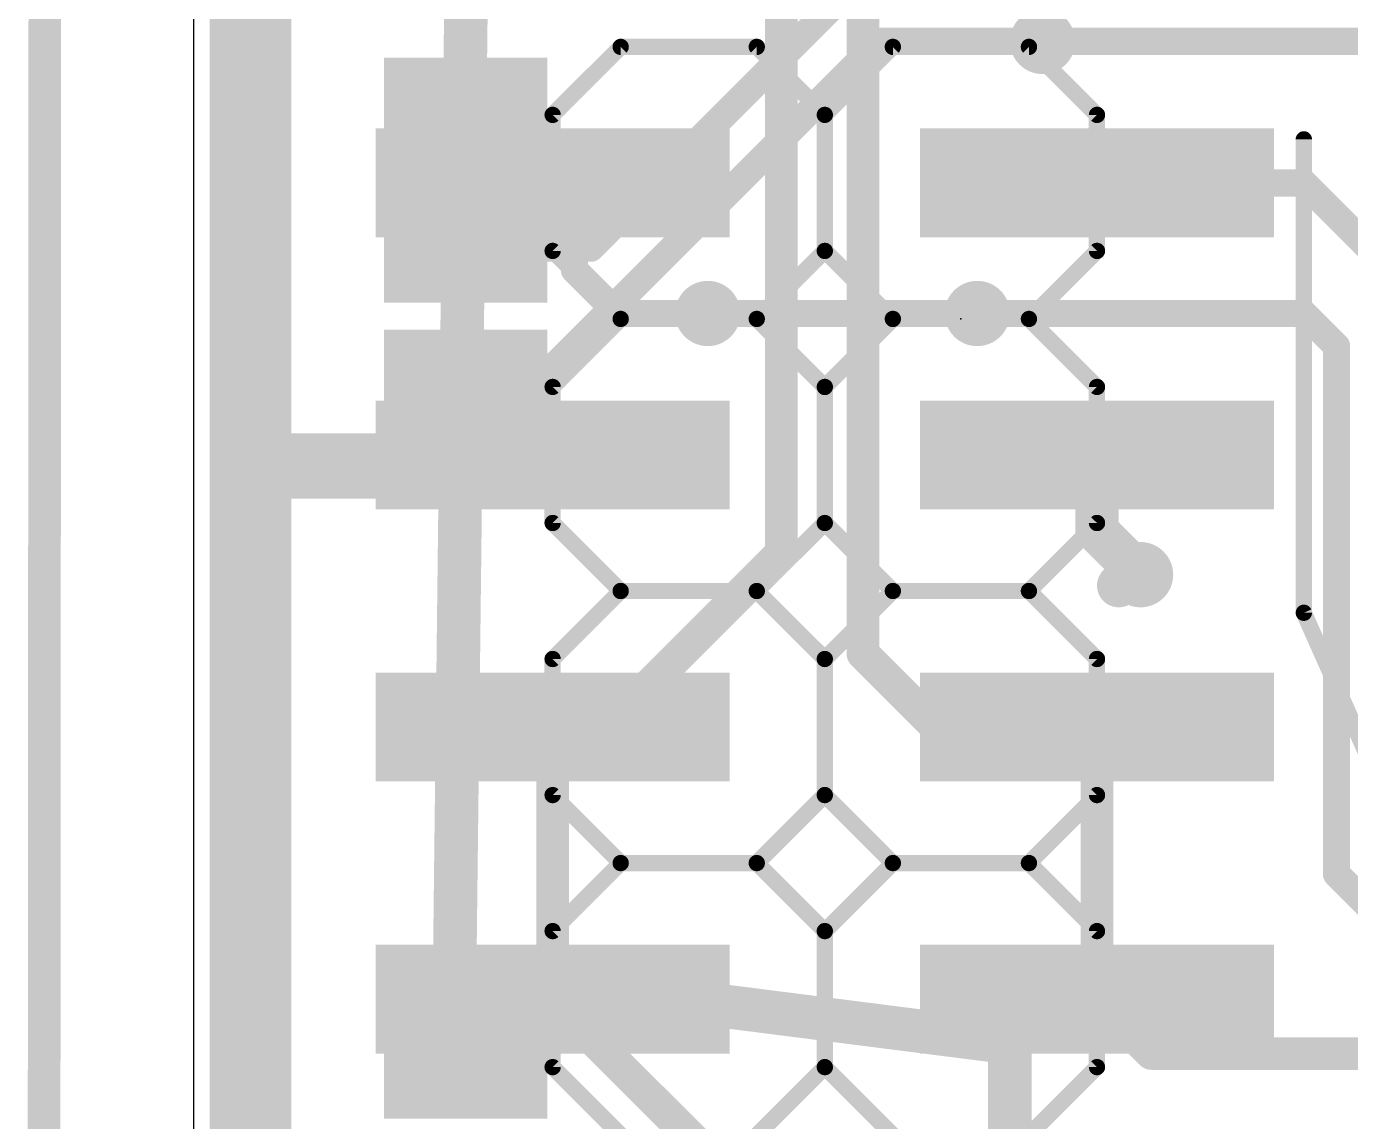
# Model space of a CAD drawing. Extents: x -1.6 to 81.6, y -2 to 51.3.
# Drawn here: x -1.56 to 10.8, y 17.96 to 28.18 of the extents above; entities that cross this region are included whole.
import ezdxf

# ---------------------------------------------------------------- set-up
doc = ezdxf.new("R2010")
doc.units = 0
for name, color, linetype in [('1', 22, 'CONTINUOUS'), ('16', 175, 'CONTINUOUS'), ('18', 82, 'CONTINUOUS'), ('20', 7, 'CONTINUOUS'), ('21', 253, 'CONTINUOUS'), ('23', 7, 'CONTINUOUS'), ('25', 253, 'CONTINUOUS')]:
    doc.layers.add(name, color=color, linetype=linetype)

# ---------------------------------------------------------------- blocks, each defined once
blk = doc.blocks.new('RECT')
blk.add_solid([(-0.5, -0.5), (0.5, -0.5), (-0.5, 0.5), (0.5, 0.5)])
blk = doc.blocks.new('ROUNDV')
at = {"const_width": 0.5}
blk.add_lwpolyline([(0, -0.25, 1), (0, 0.25, 1), (0, -0.25)], format="xyb", dxfattribs=at)

msp = doc.modelspace()

# ---------------------------------------------------------------- linework, layer by layer
at = {"layer": '1'}
for points, const_width in [([(0.3556, 41.0972), (0.3556, 14.5796)], 0.4064), ([(2.4384, 19.3548), (2.6924, 41.0972)], 0.4064), ([(6.2484, 22.3266), (6.2484, 29.2608)], 0.3048), ([(5.4864, 27.432), (5.4864, 28.5868)], 0.3048), ([(11.7348, 28.0416), (7.9248, 28.0416)], 0.254), ([(5.4864, 23.2664), (5.4864, 27.432)], 0.3048), ([(3.556, 26.5176), (3.3528, 26.7208)], 0.254), ([(9.0424, 26.7208), (8.4328, 26.7208)], 0.3048), ([(9.5504, 26.7208), (9.0424, 26.7208)], 0.3048), ([(10.3632, 26.7208), (9.0424, 26.7208)], 0.254), ([(11.43, 25.654), (10.3632, 26.7208)], 0.254), ([(3.556, 25.908), (3.556, 26.5176)], 0.254), ([(3.9624, 25.5016), (3.556, 25.908)], 0.254), ([(4.8006, 25.5016), (3.9624, 25.5016)], 0.254), ([(10.3632, 25.5016), (7.3152, 25.5016)], 0.254), ([(10.668, 25.1968), (10.3632, 25.5016)], 0.254), ([(10.668, 24.384), (10.668, 25.1968)], 0.254), ([(10.668, 24.384), (10.668, 20.2692)], 0.254), ([(2.2352, 24.0792), (0.6096, 24.0792)], 0.6096), ([(8.4328, 24.1808), (8.4328, 23.4696)], 0.4064), ([(8.4328, 23.4696), (8.8392, 23.0632)], 0.4064), ([(4.2164, 21.9964), (5.4864, 23.2664)], 0.3048), ([(6.985, 21.59), (6.2484, 22.3266)], 0.3048), ([(3.81, 21.59), (4.2164, 21.9964)], 0.3048), ([(3.8608, 21.6408), (4.2164, 21.9964)], 0.3048), ([(6.985, 21.59), (6.985, 21.971)], 0.3048), ([(3.3528, 21.6408), (3.3528, 19.1008)], 0.3048), ([(3.3528, 21.6408), (3.8608, 21.6408)], 0.3048), ([(7.0358, 21.6408), (6.985, 21.59)], 0.3048), ([(8.4328, 21.6408), (7.0358, 21.6408)], 0.3048), ([(8.4328, 19.1008), (8.4328, 21.6408)], 0.3048), ([(10.668, 20.2692), (11.43, 19.5072)], 0.254), ([(7.62, 18.6944), (2.4384, 19.3548)], 0.4064), ([(4.6736, 17.78), (3.3528, 19.1008)], 0.3048), ([(7.874, 19.0114), (7.8425, 18.9799)], 0.3048), ([(7.9634, 19.1008), (7.874, 19.0114)], 0.3048), ([(8.4328, 19.1008), (7.9634, 19.1008)], 0.3048), ([(8.9408, 18.5928), (8.4328, 19.1008)], 0.3048), ([(7.62, 14.5796), (7.62, 18.6944)], 0.4064), ([(0.6096, 18.4404), (0.6096, 16.6116)], 0.6096), ([(27.432, 18.5928), (8.9408, 18.5928)], 0.3048)]:
    msp.add_lwpolyline(points, dxfattribs=dict(at, const_width=const_width))
for points, const_width in [([(7.9248, 28.1051, 1), (7.9248, 27.9781)], 0.127), ([(5.5626, 27.432, 1), (5.4102, 27.432)], 0.1524), ([(5.4102, 27.432, 1), (5.5626, 27.432)], 0.1524), ([(3.3977, 26.7657, 1), (3.3079, 26.6759)], 0.127), ([(8.4328, 26.797, 1), (8.4328, 26.6446)], 0.1524), ([(9.0424, 26.797, 1), (9.0424, 26.6446)], 0.1524), ([(9.0424, 26.7843, 1), (9.0424, 26.6573)], 0.127), ([(9.0424, 26.6446, 1), (9.0424, 26.797)], 0.1524), ([(9.5504, 26.6446, 1), (9.5504, 26.797)], 0.1524), ([(10.4081, 26.7657, 1), (10.3183, 26.6759)], 0.127), ([(10.3632, 26.6573, 1), (10.3632, 26.7843)], 0.127), ([(3.6195, 26.5176, 1), (3.4925, 26.5176)], 0.127), ([(3.5111, 26.4727, 1), (3.6009, 26.5625)], 0.127), ([(3.6009, 25.9529, 1), (3.5111, 25.8631)], 0.127), ([(3.4925, 25.908, 1), (3.6195, 25.908)], 0.127), ([(3.9624, 25.5651, 1), (3.9624, 25.4381)], 0.127), ([(3.9175, 25.4567, 1), (4.0073, 25.5465)], 0.127), ([(4.8006, 25.4381, 1), (4.8006, 25.5651)], 0.127), ([(7.3152, 25.5651, 1), (7.3152, 25.4381)], 0.127), ([(10.4081, 25.5465, 1), (10.3183, 25.4567)], 0.127), ([(10.3632, 25.4381, 1), (10.3632, 25.5651)], 0.127), ([(10.7315, 25.1968, 1), (10.6045, 25.1968)], 0.127), ([(10.6231, 25.1519, 1), (10.7129, 25.2417)], 0.127), ([(10.7315, 24.384, 1), (10.6045, 24.384)], 0.127), ([(0.6096, 24.2316, 1), (0.6096, 23.9268)], 0.3048), ([(2.2352, 23.9268, 1), (2.2352, 24.2316)], 0.3048), ([(8.5344, 24.1808, 1), (8.3312, 24.1808)], 0.2032), ([(10.6045, 24.384, 1), (10.7315, 24.384)], 0.127), ([(8.5046, 23.5414, 1), (8.361, 23.3978)], 0.2032), ([(8.3312, 23.4696, 1), (8.5344, 23.4696)], 0.2032), ([(5.5403, 23.2125, 1), (5.4325, 23.3203)], 0.1524), ([(5.4102, 23.2664, 1), (5.5626, 23.2664)], 0.1524), ([(8.7674, 22.9914, 1), (8.911, 23.135)], 0.2032), ([(6.3023, 22.3805, 1), (6.1945, 22.2727)], 0.1524), ([(6.1722, 22.3266, 1), (6.3246, 22.3266)], 0.1524), ([(4.1625, 22.0503, 1), (4.2703, 21.9425)], 0.1524), ([(4.2703, 21.9425, 1), (4.1625, 22.0503)], 0.1524), ([(4.2703, 21.9425, 1), (4.1625, 22.0503)], 0.1524), ([(7.0612, 21.971, 1), (6.9088, 21.971)], 0.1524), ([(3.429, 21.6408, 1), (3.2766, 21.6408)], 0.1524), ([(3.3528, 21.717, 1), (3.3528, 21.5646)], 0.1524), ([(3.8069, 21.6947, 1), (3.9147, 21.5869)], 0.1524), ([(3.8608, 21.5646, 1), (3.8608, 21.717)], 0.1524), ([(7.0358, 21.717, 1), (7.0358, 21.5646)], 0.1524), ([(7.0897, 21.5869, 1), (6.9819, 21.6947)], 0.1524), ([(8.509, 21.6408, 1), (8.3566, 21.6408)], 0.1524), ([(8.4328, 21.5646, 1), (8.4328, 21.717)], 0.1524), ([(3.7561, 21.6439, 1), (3.8639, 21.5361)], 0.1524), ([(6.9311, 21.6439, 1), (7.0389, 21.5361)], 0.1524), ([(6.9088, 21.59, 1), (7.0612, 21.59)], 0.1524), ([(6.9311, 21.5361, 1), (7.0389, 21.6439)], 0.1524), ([(10.7129, 20.3141, 1), (10.6231, 20.2243)], 0.127), ([(10.6045, 20.2692, 1), (10.7315, 20.2692)], 0.127), ([(2.4512, 19.4556, 1), (2.4256, 19.254)], 0.2032), ([(2.3368, 19.356, 1), (2.54, 19.3536)], 0.2032), ([(3.4067, 19.1547, 1), (3.2989, 19.0469)], 0.1524), ([(3.2766, 19.1008, 1), (3.429, 19.1008)], 0.1524), ([(7.9279, 18.9575, 1), (7.8201, 19.0653)], 0.1524), ([(7.9634, 19.177, 1), (7.9634, 19.0246)], 0.1524), ([(8.0173, 19.0469, 1), (7.9095, 19.1547)], 0.1524), ([(8.4867, 19.1547, 1), (8.3789, 19.0469)], 0.1524), ([(8.3566, 19.1008, 1), (8.509, 19.1008)], 0.1524), ([(8.4328, 19.0246, 1), (8.4328, 19.177)], 0.1524), ([(7.7886, 19.0338, 1), (7.8964, 18.926)], 0.1524), ([(7.8201, 19.0653, 1), (7.9279, 18.9575)], 0.1524), ([(7.7216, 18.6944, 1), (7.5184, 18.6944)], 0.2032), ([(7.6072, 18.5936, 1), (7.6328, 18.7952)], 0.2032), ([(0.762, 18.4404, 1), (0.4572, 18.4404)], 0.3048), ([(8.9408, 18.669, 1), (8.9408, 18.5166)], 0.1524), ([(8.8869, 18.5389, 1), (8.9947, 18.6467)], 0.1524)]:
    msp.add_lwpolyline(points, format="xyb", dxfattribs=dict(at, const_width=const_width))
at = {"layer": '16'}
for points, const_width in [([(-1.405, -1.4133), (-1.3716, 51.129)], 0.3048), ([(6.4008, 28.8036), (3.7084, 26.1112)], 0.254), ([(0.6096, 28.4988), (0.6096, 24.5364)], 0.6096), ([(6.4008, 28.0416), (3.3528, 24.9936)], 0.254), ([(6.6294, 28.0416), (6.4008, 28.0416)], 0.254), ([(6.858, 28.0416), (6.6294, 28.0416)], 0.254), ([(6.858, 28.0416), (7.9248, 28.0416)], 0.254), ([(3.7084, 26.1112), (2.54, 26.1112)], 0.254), ([(5.1816, 25.5016), (4.8006, 25.5016)], 0.254), ([(7.3152, 25.5016), (5.1816, 25.5016)], 0.254), ([(3.3528, 24.9936), (3.2004, 24.8412)], 0.254), ([(3.2004, 24.8412), (2.54, 24.8412)], 0.254), ([(0.6096, 24.5364), (0.6096, 24.0792)], 0.6096), ([(0.6096, 24.0792), (0.6096, 24.5364)], 0.4064), ([(0.6096, 24.0792), (0.6096, 18.4404)], 0.6096), ([(8.7376, 23.0632), (8.636, 22.9616)], 0.4064), ([(8.8392, 23.0632), (8.7376, 23.0632)], 0.4064)]:
    msp.add_lwpolyline(points, dxfattribs=dict(at, const_width=const_width))
for points, const_width in [([(6.4008, 28.1051, 1), (6.4008, 27.9781)], 0.127), ([(6.4457, 27.9967, 1), (6.3559, 28.0865)], 0.127), ([(6.6294, 28.1051, 1), (6.6294, 27.9781)], 0.127), ([(6.6294, 27.9781, 1), (6.6294, 28.1051)], 0.127), ([(6.858, 28.1051, 1), (6.858, 27.9781)], 0.127), ([(6.858, 27.9781, 1), (6.858, 28.1051)], 0.127), ([(7.9248, 27.9781, 1), (7.9248, 28.1051)], 0.127), ([(2.54, 26.1747, 1), (2.54, 26.0477)], 0.127), ([(3.6635, 26.1561, 1), (3.7533, 26.0663)], 0.127), ([(3.7084, 26.0477, 1), (3.7084, 26.1747)], 0.127), ([(4.8006, 25.5651, 1), (4.8006, 25.4381)], 0.127), ([(5.1816, 25.5651, 1), (5.1816, 25.4381)], 0.127), ([(5.1816, 25.4381, 1), (5.1816, 25.5651)], 0.127), ([(7.3152, 25.4381, 1), (7.3152, 25.5651)], 0.127), ([(3.3079, 25.0385, 1), (3.3977, 24.9487)], 0.127), ([(3.3977, 24.9487, 1), (3.3079, 25.0385)], 0.127), ([(2.54, 24.9047, 1), (2.54, 24.7777)], 0.127), ([(3.2004, 24.7777, 1), (3.2004, 24.9047)], 0.127), ([(0.762, 24.5364, 1), (0.4572, 24.5364)], 0.3048), ([(3.1555, 24.8861, 1), (3.2453, 24.7963)], 0.127), ([(0.7112, 24.5364, 1), (0.508, 24.5364)], 0.2032), ([(0.4572, 24.5364, 1), (0.762, 24.5364)], 0.3048), ([(0.762, 24.0792, 1), (0.4572, 24.0792)], 0.3048), ([(0.4572, 24.0792, 1), (0.762, 24.0792)], 0.3048), ([(0.508, 24.0792, 1), (0.7112, 24.0792)], 0.2032), ([(8.7376, 23.1648, 1), (8.7376, 22.9616)], 0.2032), ([(8.8094, 22.9914, 1), (8.6658, 23.135)], 0.2032), ([(8.8392, 22.9616, 1), (8.8392, 23.1648)], 0.2032), ([(8.5642, 23.0334, 1), (8.7078, 22.8898)], 0.2032), ([(0.4572, 18.4404, 1), (0.762, 18.4404)], 0.3048)]:
    msp.add_lwpolyline(points, format="xyb", dxfattribs=dict(at, const_width=const_width))
at = {"layer": '20'}
msp.add_line((0, 51), (0, 1), dxfattribs=at)
at = {"layer": '21', "const_width": 0.1524}
for points in [[(3.9878, 27.9908), (3.3528, 27.3558)], [(5.2578, 27.9908), (3.9878, 27.9908)], [(5.8928, 27.3558), (5.2578, 27.9908)], [(6.5278, 27.9908), (5.8928, 27.3558)], [(7.7978, 27.9908), (6.5278, 27.9908)], [(8.4328, 27.3558), (7.7978, 27.9908)], [(3.3528, 26.0858), (3.3528, 27.3558)], [(5.8928, 26.0858), (5.8928, 27.3558)], [(8.4328, 27.3558), (8.4328, 26.0858)], [(3.9878, 25.4508), (3.3528, 26.0858)], [(5.8928, 26.0858), (5.2578, 25.4508)], [(6.5278, 25.4508), (5.8928, 26.0858)], [(8.4328, 26.0858), (7.7978, 25.4508)], [(3.3528, 24.8158), (3.9878, 25.4508)], [(5.2578, 25.4508), (3.9878, 25.4508)], [(5.2578, 25.4508), (5.8928, 24.8158)], [(5.8928, 24.8158), (6.5278, 25.4508)], [(7.7978, 25.4508), (6.5278, 25.4508)], [(7.7978, 25.4508), (8.4328, 24.8158)], [(3.3528, 24.8158), (3.3528, 23.5458)], [(5.8928, 24.8158), (5.8928, 23.5458)], [(8.4328, 24.8158), (8.4328, 23.5458)], [(3.9878, 22.9108), (3.3528, 23.5458)], [(5.8928, 23.5458), (5.2578, 22.9108)], [(6.5278, 22.9108), (5.8928, 23.5458)], [(8.4328, 23.5458), (7.7978, 22.9108)], [(3.3528, 22.2758), (3.9878, 22.9108)], [(5.2578, 22.9108), (3.9878, 22.9108)], [(5.2578, 22.9108), (5.8928, 22.2758)], [(5.8928, 22.2758), (6.5278, 22.9108)], [(7.7978, 22.9108), (6.5278, 22.9108)], [(7.7978, 22.9108), (8.4328, 22.2758)], [(3.3528, 22.2758), (3.3528, 21.0058)], [(5.8928, 22.2758), (5.8928, 21.0058)], [(8.4328, 22.2758), (8.4328, 21.0058)], [(3.9878, 20.3708), (3.3528, 21.0058)], [(5.8928, 21.0058), (5.2578, 20.3708)], [(6.5278, 20.3708), (5.8928, 21.0058)], [(8.4328, 21.0058), (7.7978, 20.3708)], [(3.3528, 19.7358), (3.9878, 20.3708)], [(5.2578, 20.3708), (3.9878, 20.3708)], [(5.2578, 20.3708), (5.8928, 19.7358)], [(5.8928, 19.7358), (6.5278, 20.3708)], [(7.7978, 20.3708), (6.5278, 20.3708)], [(7.7978, 20.3708), (8.4328, 19.7358)], [(3.3528, 19.7358), (3.3528, 18.4658)], [(5.8928, 19.7358), (5.8928, 18.4658)], [(8.4328, 19.7358), (8.4328, 18.4658)], [(3.9878, 17.8308), (3.3528, 18.4658)], [(5.8928, 18.4658), (5.2578, 17.8308)], [(6.5278, 17.8308), (5.8928, 18.4658)], [(8.4328, 18.4658), (7.7978, 17.8308)]]:
    msp.add_lwpolyline(points, dxfattribs=at)
at = {"layer": '21', "const_width": 0.0762}
for points in [[(3.9878, 28.0289, 1), (3.9878, 27.9527)], [(4.0147, 27.9639, 1), (3.9609, 28.0177)], [(5.2847, 28.0177, 1), (5.2309, 27.9639)], [(5.2578, 27.9527, 1), (5.2578, 28.0289)], [(6.5278, 28.0289, 1), (6.5278, 27.9527)], [(6.5547, 27.9639, 1), (6.5009, 28.0177)], [(7.8247, 28.0177, 1), (7.7709, 27.9639)], [(7.7978, 27.9527, 1), (7.7978, 28.0289)], [(3.3909, 27.3558, 1), (3.3147, 27.3558)], [(5.9309, 27.3558, 1), (5.8547, 27.3558)], [(8.4709, 27.3558, 1), (8.3947, 27.3558)], [(3.3259, 27.3827, 1), (3.3797, 27.3289)], [(5.8659, 27.3827, 1), (5.9197, 27.3289)], [(5.8659, 27.3289, 1), (5.9197, 27.3827)], [(8.4059, 27.3289, 1), (8.4597, 27.3827)], [(3.3147, 26.0858, 1), (3.3909, 26.0858)], [(3.3797, 26.1127, 1), (3.3259, 26.0589)], [(5.8547, 26.0858, 1), (5.9309, 26.0858)], [(5.9197, 26.1127, 1), (5.8659, 26.0589)], [(5.9197, 26.0589, 1), (5.8659, 26.1127)], [(8.3947, 26.0858, 1), (8.4709, 26.0858)], [(8.4597, 26.0589, 1), (8.4059, 26.1127)], [(3.9878, 25.4889, 1), (3.9878, 25.4127)], [(4.0147, 25.4239, 1), (3.9609, 25.4777)], [(3.9609, 25.4239, 1), (4.0147, 25.4777)], [(5.2847, 25.4777, 1), (5.2309, 25.4239)], [(5.2309, 25.4777, 1), (5.2847, 25.4239)], [(5.2578, 25.4127, 1), (5.2578, 25.4889)], [(6.5278, 25.4889, 1), (6.5278, 25.4127)], [(6.5547, 25.4239, 1), (6.5009, 25.4777)], [(6.5009, 25.4239, 1), (6.5547, 25.4777)], [(7.8247, 25.4777, 1), (7.7709, 25.4239)], [(7.7709, 25.4777, 1), (7.8247, 25.4239)], [(7.7978, 25.4127, 1), (7.7978, 25.4889)], [(3.3909, 24.8158, 1), (3.3147, 24.8158)], [(3.3259, 24.8427, 1), (3.3797, 24.7889)], [(5.9309, 24.8158, 1), (5.8547, 24.8158)], [(5.8659, 24.8427, 1), (5.9197, 24.7889)], [(5.8659, 24.7889, 1), (5.9197, 24.8427)], [(8.4709, 24.8158, 1), (8.3947, 24.8158)], [(8.4059, 24.7889, 1), (8.4597, 24.8427)], [(3.3797, 23.5727, 1), (3.3259, 23.5189)], [(5.9197, 23.5727, 1), (5.8659, 23.5189)], [(5.9197, 23.5189, 1), (5.8659, 23.5727)], [(8.4597, 23.5189, 1), (8.4059, 23.5727)], [(3.3147, 23.5458, 1), (3.3909, 23.5458)], [(5.8547, 23.5458, 1), (5.9309, 23.5458)], [(8.3947, 23.5458, 1), (8.4709, 23.5458)], [(3.9878, 22.9489, 1), (3.9878, 22.8727)], [(4.0147, 22.8839, 1), (3.9609, 22.9377)], [(5.2847, 22.9377, 1), (5.2309, 22.8839)], [(5.2578, 22.8727, 1), (5.2578, 22.9489)], [(6.5278, 22.9489, 1), (6.5278, 22.8727)], [(6.5547, 22.8839, 1), (6.5009, 22.9377)], [(7.8247, 22.9377, 1), (7.7709, 22.8839)], [(7.7978, 22.8727, 1), (7.7978, 22.9489)], [(3.9609, 22.8839, 1), (4.0147, 22.9377)], [(5.2309, 22.9377, 1), (5.2847, 22.8839)], [(6.5009, 22.8839, 1), (6.5547, 22.9377)], [(7.7709, 22.9377, 1), (7.8247, 22.8839)], [(3.3909, 22.2758, 1), (3.3147, 22.2758)], [(3.3259, 22.3027, 1), (3.3797, 22.2489)], [(5.9309, 22.2758, 1), (5.8547, 22.2758)], [(5.8659, 22.3027, 1), (5.9197, 22.2489)], [(5.8659, 22.2489, 1), (5.9197, 22.3027)], [(8.4709, 22.2758, 1), (8.3947, 22.2758)], [(8.4059, 22.2489, 1), (8.4597, 22.3027)], [(3.3147, 21.0058, 1), (3.3909, 21.0058)], [(3.3797, 21.0327, 1), (3.3259, 20.9789)], [(5.8547, 21.0058, 1), (5.9309, 21.0058)], [(5.9197, 21.0327, 1), (5.8659, 20.9789)], [(5.9197, 20.9789, 1), (5.8659, 21.0327)], [(8.3947, 21.0058, 1), (8.4709, 21.0058)], [(8.4597, 20.9789, 1), (8.4059, 21.0327)], [(3.9878, 20.4089, 1), (3.9878, 20.3327)], [(4.0147, 20.3439, 1), (3.9609, 20.3977)], [(3.9609, 20.3439, 1), (4.0147, 20.3977)], [(5.2847, 20.3977, 1), (5.2309, 20.3439)], [(5.2309, 20.3977, 1), (5.2847, 20.3439)], [(5.2578, 20.3327, 1), (5.2578, 20.4089)], [(6.5278, 20.4089, 1), (6.5278, 20.3327)], [(6.5547, 20.3439, 1), (6.5009, 20.3977)], [(6.5009, 20.3439, 1), (6.5547, 20.3977)], [(7.8247, 20.3977, 1), (7.7709, 20.3439)], [(7.7709, 20.3977, 1), (7.8247, 20.3439)], [(7.7978, 20.3327, 1), (7.7978, 20.4089)], [(3.3909, 19.7358, 1), (3.3147, 19.7358)], [(3.3259, 19.7627, 1), (3.3797, 19.7089)], [(5.9309, 19.7358, 1), (5.8547, 19.7358)], [(5.8659, 19.7627, 1), (5.9197, 19.7089)], [(5.8659, 19.7089, 1), (5.9197, 19.7627)], [(8.4709, 19.7358, 1), (8.3947, 19.7358)], [(8.4059, 19.7089, 1), (8.4597, 19.7627)], [(3.3797, 18.4927, 1), (3.3259, 18.4389)], [(5.9197, 18.4927, 1), (5.8659, 18.4389)], [(5.9197, 18.4389, 1), (5.8659, 18.4927)], [(8.4597, 18.4389, 1), (8.4059, 18.4927)], [(3.3147, 18.4658, 1), (3.3909, 18.4658)], [(5.8547, 18.4658, 1), (5.9309, 18.4658)], [(8.3947, 18.4658, 1), (8.4709, 18.4658)]]:
    msp.add_lwpolyline(points, format="xyb", dxfattribs=at)
at = {"layer": '23'}
msp.add_point((7.1628, 25.4508), dxfattribs=at)
at = {"layer": '25', "const_width": 0.1524}
for points in [[(10.3632, 27.1272), (10.3632, 22.7076)], [(10.3632, 22.7076), (11.2776, 20.6502)]]:
    msp.add_lwpolyline(points, dxfattribs=at)
at = {"layer": '25', "const_width": 0.0762}
for points in [[(10.4013, 27.1272, 1), (10.3251, 27.1272)], [(10.398, 22.7231, 1), (10.3284, 22.6921)], [(10.3251, 22.7076, 1), (10.4013, 22.7076)]]:
    msp.add_lwpolyline(points, format="xyb", dxfattribs=at)

# ---------------------------------------------------------------- block references
at = {"layer": '1', "xscale": 3.302, "yscale": 1.016, "rotation": 180}
for p in [(3.3528, 26.7208), (3.3528, 24.1808), (8.4328, 24.1808), (3.3528, 21.6408), (8.4328, 21.6408), (3.3528, 19.1008), (8.4328, 19.1008)]:
    msp.add_blockref('RECT', p, dxfattribs=at)
at = {"layer": '1', "xscale": 3.302, "yscale": 1.016}
msp.add_blockref('RECT', (8.4328, 26.7208), dxfattribs=at)
at = {"layer": '16', "xscale": 1.016, "yscale": 1.524, "rotation": 90}
for p in [(2.54, 27.3812), (2.54, 26.1112), (2.54, 24.8412), (2.54, 18.4912)]:
    msp.add_blockref('RECT', p, dxfattribs=at)
at = {"layer": '18', "xscale": 0.6096, "yscale": 0.6096}
for p in [(7.9248, 28.0416), (7.9248, 28.0416), (4.8006, 25.5016), (4.8006, 25.5016), (7.3152, 25.5016), (7.3152, 25.5016), (0.6096, 24.0792), (0.6096, 24.0792), (8.8392, 23.0632), (8.8392, 23.0632), (0.6096, 18.4404), (0.6096, 18.4404)]:
    msp.add_blockref('ROUNDV', p, dxfattribs=at)

doc.saveas('drawing.dxf')
